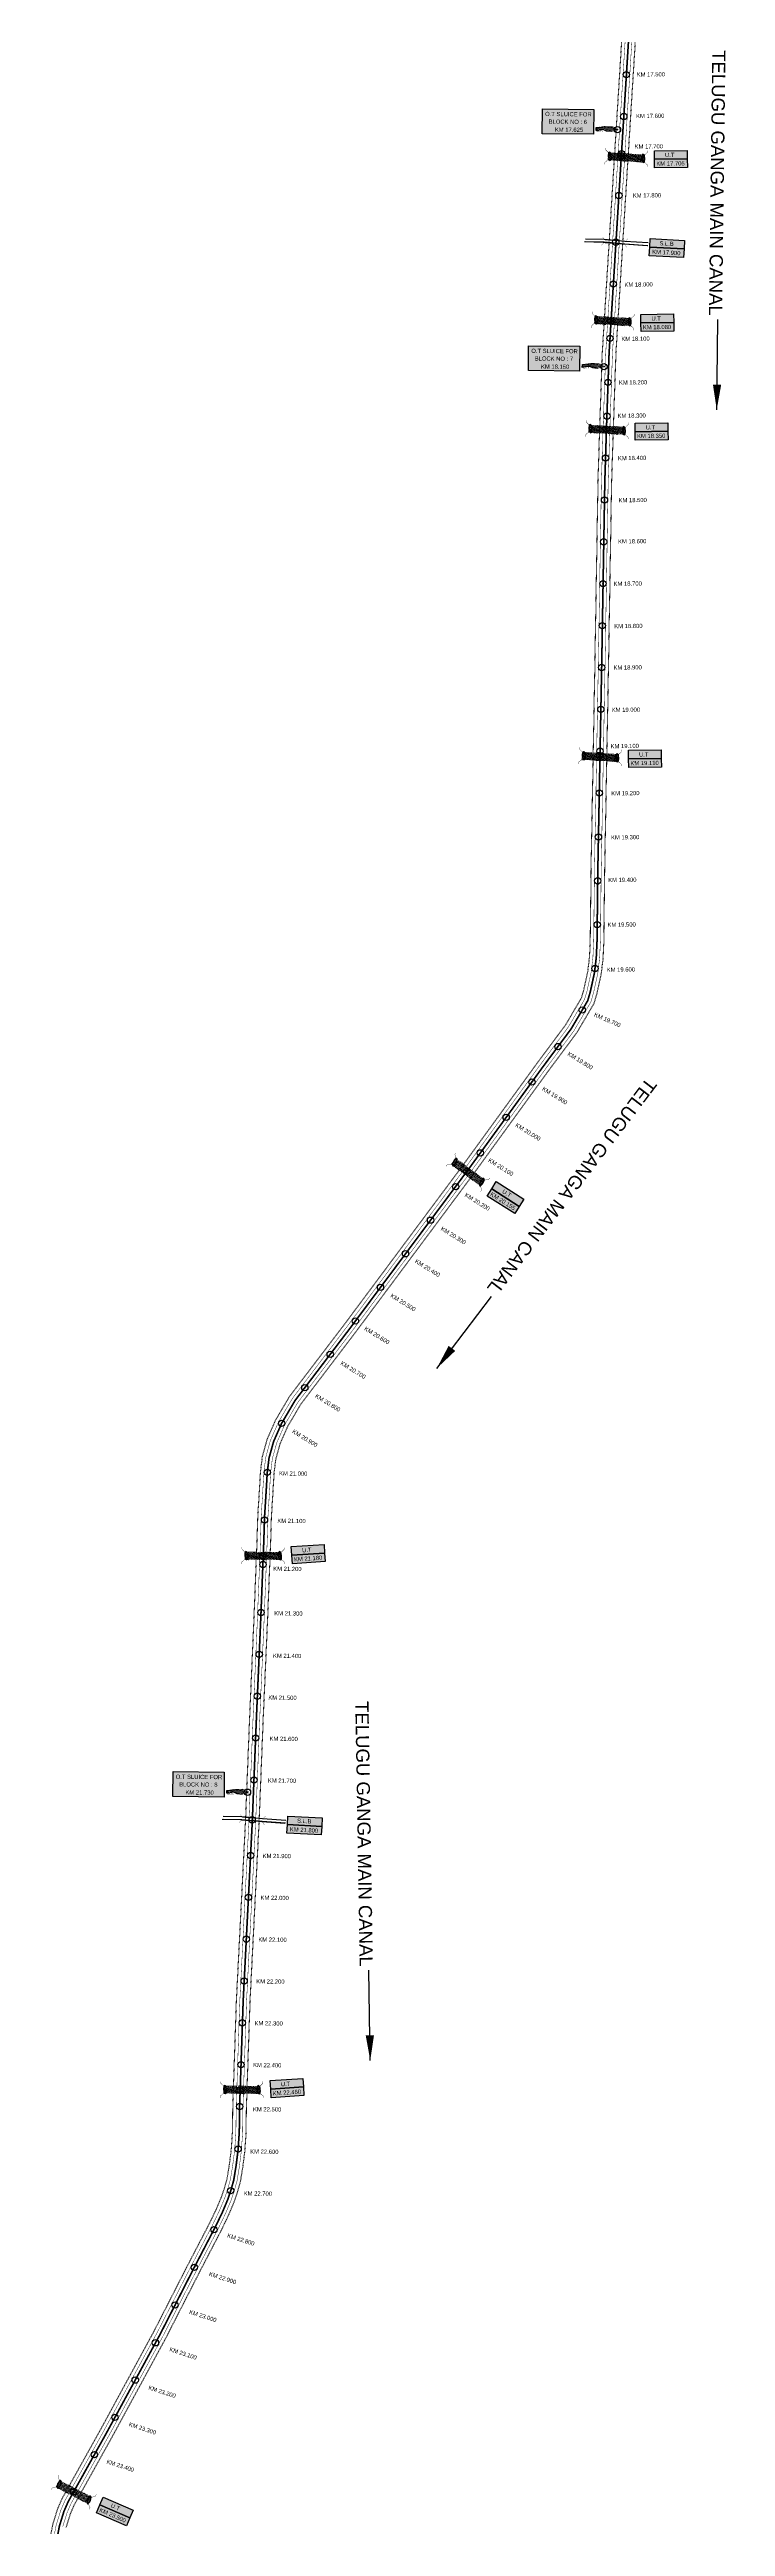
# Model space of a CAD drawing. Header units: inches. Extents: x 85036 to 260440, y 1649183 to 1742360.
# Drawn here: x 89227 to 90842, y 1713150 to 1719064 of the extents above; entities that cross this region are included whole.
import ezdxf

# ---------------------------------------------------------------- set-up
doc = ezdxf.new("R2010")
doc.units = ezdxf.units.IN
doc.header["$MEASUREMENT"] = 0
doc.header["$PDMODE"] = 32
doc.header["$PDSIZE"] = 15
doc.linetypes.add('ACAD_ISO02W100', pattern=[15, 12, -3])
for name, color, linetype in [('bed with', 5, 'Continuous'), ('cahnige', 7, 'Continuous'), ('CARTTRACK', 30, 'ACAD_ISO02W100'), ('chainage', 7, 'Continuous'), ('laying', 4, 'Continuous'), ('lining', 4, 'Continuous'), ('OT', 7, 'Continuous'), ('ROAD', 6, 'Continuous'), ('SLB', 11, 'Continuous'), ('STREAM', 4, 'Continuous'), ('Stu coo', 3, 'Continuous'), ('top of bund', 1, 'Continuous'), ('UT', 173, 'ACAD_ISO02W100'), ('V', 6, 'Continuous'), ('ZSTU', 7, 'Continuous')]:
    doc.layers.add(name, color=color, linetype=linetype)
doc.styles.add('5mm', font='times.ttf', dxfattribs={"height": 3})
doc.styles.get("Standard").update_dxf_attribs({"font": 'arial.ttf'})
doc.dimstyles.get("Standard").update_dxf_attribs({"dimtxt": 0.18, "dimasz": 0.18, "dimexe": 0.18, "dimexo": 0.0625, "dimgap": 0.09, "dimtad": 0, "dimtih": 1, "dimtoh": 1, "dimdec": 4, "dimzin": 0, "dimdsep": 46, "dimtxsty": 'Standard', "dimcen": 0.09, "dimadec": 0, "dimazin": 0, "dimtfac": 1, "dimtdec": 4, "dimtofl": 0, "dimtmove": 0, "dimatfit": 3, "dimfxl": 1, "dimtolj": 1, "dimtzin": 0, "dimarcsym": 0})

# ---------------------------------------------------------------- blocks, each defined once
blk = doc.blocks.new('GGF')
at = {"layer": 'STREAM'}
h = blk.add_hatch(dxfattribs=at)
h.set_pattern_fill('DASH', color=256, scale=10, angle=-6.0827, style=0)
h.set_pattern_definition([(353.91726508, (-115347.3726, 1016.3876), (1.3754179499, 1.1105068496), [1.25, -1.25])])
h.paths.add_polyline_path([(406186.8, 1485623.9), (406186.3, 1485618.2), (406185.8, 1485612.4), (406242.6, 1485608.9), (406242.9, 1485614.6), (406243.1, 1485620.4)])
at = {"layer": 'laying', "linetype": 'ByBlock', "extrusion": (0, 0, -1)}
for centre in [(406188.8, 1485618.1), (406240.8, 1485615)]:
    blk.add_ellipse(centre, major_axis=(0.4, -6.37), ratio=0.388717, dxfattribs=at)
at = {"layer": 'laying', "linetype": 'ByBlock'}
for points in [[(406189.2, 1485612.2), (406189.1, 1485612.2), (406189.1, 1485612.2), (406188.9, 1485612.3), (406188.8, 1485612.4), (406188.5, 1485612.6), (406188.4, 1485612.8), (406188, 1485613.3), (406187.7, 1485613.9), (406187.3, 1485615.2), (406187.1, 1485615.9), (406186.9, 1485617.5), (406186.8, 1485618.3), (406186.8, 1485619.9), (406186.9, 1485620.7), (406187.2, 1485622.1), (406187.4, 1485622.7), (406187.7, 1485623.4), (406187.9, 1485623.6), (406188.1, 1485623.8), (406188.2, 1485623.9), (406188.4, 1485624), (406188.5, 1485624), (406188.6, 1485623.9), (406188.7, 1485623.9), (406189, 1485623.8), (406189.1, 1485623.6), (406189.4, 1485623.3), (406189.5, 1485623.1), (406190, 1485622.3), (406190.2, 1485621.6), (406190.6, 1485620), (406190.8, 1485619), (406190.9, 1485617.2), (406190.8, 1485616.3), (406190.6, 1485614.6), (406190.4, 1485613.9), (406190.1, 1485613), (406189.9, 1485612.8), (406189.6, 1485612.4), (406189.5, 1485612.4), (406189.3, 1485612.3), (406189.3, 1485612.2), (406189.2, 1485612.2)], [(406241.2, 1485609.1), (406241.1, 1485609.1), (406241, 1485609.1), (406240.8, 1485609.2), (406240.7, 1485609.3), (406240.5, 1485609.5), (406240.4, 1485609.6), (406240, 1485610.2), (406239.7, 1485610.7), (406239.3, 1485612), (406239.1, 1485612.8), (406238.9, 1485614.4), (406238.8, 1485615.2), (406238.8, 1485616.8), (406238.9, 1485617.6), (406239.1, 1485618.9), (406239.3, 1485619.5), (406239.7, 1485620.2), (406239.8, 1485620.4), (406240.1, 1485620.7), (406240.2, 1485620.8), (406240.4, 1485620.8), (406240.4, 1485620.8), (406240.6, 1485620.8), (406240.7, 1485620.8), (406241, 1485620.6), (406241.1, 1485620.5), (406241.4, 1485620.2), (406241.5, 1485620), (406241.9, 1485619.2), (406242.2, 1485618.5), (406242.6, 1485616.8), (406242.7, 1485615.9), (406242.8, 1485614.1), (406242.8, 1485613.1), (406242.6, 1485611.5), (406242.4, 1485610.7), (406242, 1485609.9), (406241.9, 1485609.6), (406241.6, 1485609.3), (406241.5, 1485609.2), (406241.3, 1485609.1), (406241.2, 1485609.1), (406241.2, 1485609.1)]]:
    blk.add_open_spline(points, degree=3, knots=[0, 0, 0, 0, 0.189072, 0.189072, 0.378144, 0.378144, 0.567217, 0.567217, 0.964238, 0.964238, 1.36126, 1.36126, 1.758281, 1.758281, 2.155303, 2.155303, 2.552324, 2.552324, 2.807761, 2.807761, 3.01244, 3.01244, 3.217119, 3.217119, 3.421798, 3.421798, 3.626477, 3.626477, 3.831155, 3.831155, 4.280923, 4.280923, 4.73069, 4.73069, 5.180458, 5.180458, 5.630225, 5.630225, 5.896844, 5.896844, 6.112115, 6.112115, 6.283185, 6.283185, 6.283185, 6.283185], dxfattribs=at)
at = {"layer": 'UT', "ltscale": 0.2, "const_width": 0.5}
for points in [[(406181, 1485605.6), (406181.2, 1485608.6), (406185.8, 1485612.4), (406186.3, 1485618.2), (406186.8, 1485623.9), (406182.5, 1485628), (406182.5, 1485631)], [(406185.8, 1485612.4), (406242.6, 1485608.9)], [(406186.8, 1485623.9), (406243.1, 1485620.4)], [(406247.7, 1485627.4), (406247.6, 1485624.4), (406243.1, 1485620.4), (406242.9, 1485614.6), (406242.6, 1485608.9), (406247.1, 1485604.9), (406247.3, 1485602)]]:
    blk.add_lwpolyline(points, dxfattribs=at)
blk = doc.blocks.new('VBVB')
at = {"layer": 'STREAM'}
h = blk.add_hatch(dxfattribs=at)
h.set_pattern_fill('DASH', color=256, scale=10, style=0)
h.set_pattern_definition([(0, (17867.8837, -28501.71), (1.25, 1.25), [1.25, -1.25])])
h.paths.add_polyline_path([(380096, 1497775), (380098.9, 1497780.2), (380100.4, 1497784.6), (380101.8, 1497788.8), (380103.8, 1497793.6), (380099.5, 1497795.9), (380098.5, 1497793.5), (380097.6, 1497789.6), (380097, 1497787.7), (380095.8, 1497784.7), (380093.9, 1497783), (380090.9, 1497780.8), (380086.6, 1497774), (380084.6, 1497765.2), (380084.1, 1497764.3), (380085.9, 1497763.2), (380086.6, 1497763.8), (380093.7, 1497769.3), (380094.5, 1497772.7)])
at = {"layer": 'OT', "const_width": 0.5}
blk.add_lwpolyline([(380084.6, 1497765.2), (380084.1, 1497764.3), (380083.5, 1497763.5), (380085.4, 1497762.3), (380085.9, 1497763.2), (380084.1, 1497764.3), (380085.9, 1497763.2), (380086.6, 1497763.8), (380093.7, 1497769.3), (380086.6, 1497763.8), (380085.9, 1497763.2), (380084.1, 1497764.3), (380084.6, 1497765.2), (380086.6, 1497774)], dxfattribs=at)
at = {"layer": 'STREAM'}
blk.add_lwpolyline([(380086.6, 1497774), (380090.9, 1497780.8), (380093.9, 1497783), (380095.8, 1497784.7), (380097, 1497787.7), (380097.6, 1497789.6), (380098.5, 1497793.5), (380099.5, 1497795.9), (380103.8, 1497793.6), (380101.8, 1497788.8), (380100.4, 1497784.6), (380098.9, 1497780.2), (380096, 1497775), (380094.5, 1497772.7), (380093.7, 1497769.3)], dxfattribs=at)
at = {"layer": 'cahnige', "style": '5mm'}
blk.add_text('Stream', height=2.5, rotation=71.1743, dxfattribs=at).set_placement((380095, 1497785.5))
blk = doc.blocks.new('FGDFGDFG6YURT')
at = {"layer": 'ROAD', "color": 1, "linetype": 'Continuous', "lineweight": 25}
for points in [[(386103.5, 1482907.4, 0), (386134.5, 1482913, 0), (386162.3, 1482917.4, 0), (386187, 1482923.1, 0)], [(386104.2, 1482903.5, 0), (386135.2, 1482909.2, 0), (386163.1, 1482913.6, 0), (386187.9, 1482919.3, 0)], [(386104.3, 1482907.7, 0), (386135.3, 1482913.3, 0), (386163.2, 1482917.7, 0), (386188, 1482923.4, 0)]]:
    blk.add_polyline3d(points, dxfattribs=at)
at = {"layer": 'SLB'}
for points, const_width in [([(386134.6, 1482913.4), (386134.2, 1482913.4), (386130.6, 1482916.6)], 0.3), ([(386134.8, 1482908.7), (386134.5, 1482908.7), (386131.9, 1482904.6)], 0.3), ([(386134.6, 1482913.4), (386148.2, 1482915.4), (386161.8, 1482917.9)], 0.5), ([(386161.9, 1482914.1), (386148.3, 1482911.6), (386134.8, 1482908.7)], 0.5), ([(386162, 1482918.2), (386148.4, 1482915.7), (386134.9, 1482912.9)], 0.5), ([(386161.8, 1482917.9), (386162.2, 1482917.9), (386164.8, 1482922)], 0.3), ([(386161.9, 1482914.1), (386162.2, 1482914), (386165.9, 1482910.9)], 0.3)]:
    blk.add_lwpolyline(points, dxfattribs=dict(at, const_width=const_width))

msp = doc.modelspace()

# ---------------------------------------------------------------- hatches: boundary and pattern name
at = {"layer": 'V'}
for points in [[(90404.7, 1718922), (90527, 1718920.8), (90526.4, 1718861.3), (90404.1, 1718862.5)], [(90371.6, 1718356.4), (90493.9, 1718355.2), (90493.3, 1718295.8), (90371, 1718297)], [(89522.1, 1714952.4), (89644.4, 1714951.2), (89643.8, 1714891.8), (89521.5, 1714893)]]:
    msp.add_hatch(color=2, dxfattribs=at).paths.add_polyline_path(points)
at = {"layer": 'ZSTU'}
h = msp.add_hatch(color=135, dxfattribs=at)
h.set_gradient(color1=(141, 177, 78), color2=(107, 135, 59), one_color=1, tint=0.38, name='CYLINDER')
h.paths.add_polyline_path([(90672, 1718822), (90672.3, 1718801.5), (90750.5, 1718802.5), (90750.3, 1718822.9)])
h.paths.add_polyline_path([(90694.8, 1718804.1), (90722.4, 1718804.4), (90722.2, 1718819.7), (90694.6, 1718819.4)], flags=24)
h = msp.add_hatch(color=252, dxfattribs=at)
h.set_gradient(color1=(167, 88, 159), color2=(127, 67, 121), one_color=1, tint=0.38, name='CYLINDER')
h.paths.add_polyline_path([(90750.8, 1718782), (90750.5, 1718802.5), (90672.3, 1718801.5), (90672.5, 1718781.1)])
h.paths.add_polyline_path([(90674.4, 1718783.5), (90747, 1718784.3), (90746.9, 1718799.6), (90674.2, 1718798.8)], flags=24)
h = msp.add_hatch(color=135, dxfattribs=at)
h.set_gradient(color1=(141, 177, 78), color2=(107, 135, 59), one_color=1, tint=0.38, name='CYLINDER')
h.paths.add_polyline_path([(90743, 1718587.5), (90744.1, 1718608), (90662, 1718612.2), (90660.8, 1718591.8)])
h.paths.add_polyline_path([(90681.1, 1718593.8), (90720.4, 1718591.7), (90721.3, 1718607.1), (90682, 1718609.3)], flags=24)
h = msp.add_hatch(color=252, dxfattribs=at)
h.set_gradient(color1=(167, 88, 159), color2=(127, 67, 121), one_color=1, tint=0.38, name='CYLINDER')
h.paths.add_polyline_path([(90741.9, 1718567.1), (90743, 1718587.5), (90660.8, 1718591.8), (90659.7, 1718571.3)])
h.paths.add_polyline_path([(90663.9, 1718573.4), (90736.4, 1718569.4), (90737.3, 1718584.7), (90664.7, 1718588.7)], flags=24)
h = msp.add_hatch(color=135, dxfattribs=at)
h.set_gradient(color1=(141, 177, 78), color2=(107, 135, 59), one_color=1, tint=0.38, name='CYLINDER')
h.paths.add_polyline_path([(90639.7, 1718431.4), (90639.9, 1718411), (90718.2, 1718411.9), (90718, 1718432.4)])
h.paths.add_polyline_path([(90662.5, 1718413.6), (90690.1, 1718413.9), (90689.9, 1718429.1), (90662.3, 1718428.8)], flags=24)
h = msp.add_hatch(color=252, dxfattribs=at)
h.set_gradient(color1=(167, 88, 159), color2=(127, 67, 121), one_color=1, tint=0.38, name='CYLINDER')
h.paths.add_polyline_path([(90718.4, 1718391.4), (90718.2, 1718411.9), (90639.9, 1718411), (90640.2, 1718390.5)])
h.paths.add_polyline_path([(90642, 1718392.9), (90714.7, 1718393.7), (90714.5, 1718409.1), (90641.9, 1718408.2)], flags=24)
h = msp.add_hatch(color=135, dxfattribs=at)
h.set_gradient(color1=(141, 177, 78), color2=(107, 135, 59), one_color=1, tint=0.38, name='CYLINDER')
h.paths.add_polyline_path([(90626, 1718171.7), (90626.2, 1718151.3), (90704.5, 1718152.2), (90704.2, 1718172.7)])
h.paths.add_polyline_path([(90648.7, 1718153.8), (90676.3, 1718154.2), (90676.2, 1718169.4), (90648.6, 1718169.1)], flags=24)
h = msp.add_hatch(color=252, dxfattribs=at)
h.set_gradient(color1=(167, 88, 159), color2=(127, 67, 121), one_color=1, tint=0.38, name='CYLINDER')
h.paths.add_polyline_path([(90704.7, 1718131.7), (90704.5, 1718152.2), (90626.2, 1718151.3), (90626.4, 1718130.8)])
h.paths.add_polyline_path([(90628.3, 1718133.2), (90701, 1718134), (90700.8, 1718149.3), (90628.1, 1718148.5)], flags=24)
h = msp.add_hatch(color=135, dxfattribs=at)
h.set_gradient(color1=(141, 177, 78), color2=(107, 135, 59), one_color=1, tint=0.38, name='CYLINDER')
h.paths.add_polyline_path([(90610.1, 1717390.7), (90610.3, 1717370.3), (90688.6, 1717371.2), (90688.3, 1717391.7)])
h.paths.add_polyline_path([(90632.9, 1717372.8), (90660.5, 1717373.2), (90660.3, 1717388.4), (90632.7, 1717388.1)], flags=24)
h = msp.add_hatch(color=252, dxfattribs=at)
h.set_gradient(color1=(167, 88, 159), color2=(127, 67, 121), one_color=1, tint=0.38, name='CYLINDER')
h.paths.add_polyline_path([(90688.8, 1717350.7), (90688.6, 1717371.2), (90610.3, 1717370.3), (90610.6, 1717349.8)])
h.paths.add_polyline_path([(90612.4, 1717352.2), (90685.1, 1717353), (90684.9, 1717368.3), (90612.2, 1717367.5)], flags=24)
h = msp.add_hatch(color=135, dxfattribs=at)
h.set_gradient(color1=(141, 177, 78), color2=(107, 135, 59), one_color=1, tint=0.38, name='CYLINDER')
h.paths.add_polyline_path([(90294.2, 1716361.1), (90283.3, 1716343.8), (90349.3, 1716301.8), (90360.3, 1716319.1)])
h.paths.add_polyline_path([(90303.6, 1716333.6), (90326.8, 1716318.8), (90335, 1716331.7), (90311.7, 1716346.5)], flags=24)
h = msp.add_hatch(color=252, dxfattribs=at)
h.set_gradient(color1=(167, 88, 159), color2=(127, 67, 121), one_color=1, tint=0.38, name='CYLINDER')
h.paths.add_polyline_path([(90338.3, 1716284.5), (90349.3, 1716301.8), (90283.3, 1716343.8), (90272.3, 1716326.5)])
h.paths.add_polyline_path([(90275.2, 1716327.5), (90336.5, 1716288.5), (90344.7, 1716301.4), (90283.4, 1716340.4)], flags=24)
h = msp.add_hatch(color=135, dxfattribs=at)
h.set_gradient(color1=(141, 177, 78), color2=(107, 135, 59), one_color=1, tint=0.38, name='CYLINDER')
h.paths.add_polyline_path([(89804.6, 1715489.5), (89806, 1715469.1), (89884.1, 1715474.3), (89882.7, 1715494.7)])
h.paths.add_polyline_path([(89828.4, 1715472.9), (89855.9, 1715474.7), (89854.9, 1715489.9), (89827.4, 1715488.1)], flags=24)
h = msp.add_hatch(color=252, dxfattribs=at)
h.set_gradient(color1=(167, 88, 159), color2=(127, 67, 121), one_color=1, tint=0.38, name='CYLINDER')
h.paths.add_polyline_path([(89885.4, 1715453.9), (89884.1, 1715474.3), (89806, 1715469.1), (89807.4, 1715448.7)])
h.paths.add_polyline_path([(89809.1, 1715451.1), (89881.6, 1715455.9), (89880.6, 1715471.2), (89808.1, 1715466.4)], flags=24)
h = msp.add_hatch(color=252, dxfattribs=at)
h.set_gradient(color1=(167, 88, 159), color2=(127, 67, 121), one_color=1, tint=0.38, name='CYLINDER')
h.paths.add_polyline_path([(89876.3, 1714801.2), (89877.4, 1714821.6), (89795.2, 1714825.9), (89794.1, 1714805.4)])
h.paths.add_polyline_path([(89798.3, 1714807.5), (89870.8, 1714803.5), (89871.7, 1714818.8), (89799.1, 1714822.8)], flags=24)
h = msp.add_hatch(color=135, dxfattribs=at)
h.set_gradient(color1=(141, 177, 78), color2=(107, 135, 59), one_color=1, tint=0.38, name='CYLINDER')
h.paths.add_polyline_path([(89877.4, 1714821.6), (89878.5, 1714842.1), (89796.3, 1714846.3), (89795.2, 1714825.9)])
h.paths.add_polyline_path([(89815.5, 1714827.9), (89854.8, 1714825.7), (89855.7, 1714841.2), (89816.4, 1714843.4)], flags=24)
h = msp.add_hatch(color=135, dxfattribs=at)
h.set_gradient(color1=(141, 177, 78), color2=(107, 135, 59), one_color=1, tint=0.38, name='CYLINDER')
h.paths.add_polyline_path([(89753.9, 1714214.8), (89755.3, 1714194.4), (89833.4, 1714199.6), (89832, 1714220)])
h.paths.add_polyline_path([(89777.7, 1714198.2), (89805.2, 1714200), (89804.2, 1714215.2), (89776.6, 1714213.4)], flags=24)
h = msp.add_hatch(color=252, dxfattribs=at)
h.set_gradient(color1=(167, 88, 159), color2=(127, 67, 121), one_color=1, tint=0.38, name='CYLINDER')
h.paths.add_polyline_path([(89834.7, 1714179.2), (89833.4, 1714199.6), (89755.3, 1714194.4), (89756.6, 1714174)])
h.paths.add_polyline_path([(89758.4, 1714176.4), (89830.9, 1714181.2), (89829.9, 1714196.5), (89757.4, 1714191.7)], flags=24)
h = msp.add_hatch(color=252, dxfattribs=at)
h.set_gradient(color1=(167, 88, 159), color2=(127, 67, 121), one_color=1, tint=0.38, name='CYLINDER')
h.paths.add_polyline_path([(89410.7, 1713152.1), (89418.8, 1713170.9), (89347, 1713202), (89338.8, 1713183.2)])
h.paths.add_polyline_path([(89341.5, 1713184.6), (89408.2, 1713155.7), (89414.3, 1713169.8), (89347.6, 1713198.7)], flags=24)
h = msp.add_hatch(color=135, dxfattribs=at)
h.set_gradient(color1=(141, 177, 78), color2=(107, 135, 59), one_color=1, tint=0.38, name='CYLINDER')
h.paths.add_polyline_path([(89355.1, 1713220.7), (89347, 1713202), (89418.8, 1713170.9), (89426.9, 1713189.7)])
h.paths.add_polyline_path([(89368.6, 1713195.1), (89393.9, 1713184.2), (89400, 1713198.2), (89374.7, 1713209.1)], flags=24)

# ---------------------------------------------------------------- linework, layer by layer
for p in [(90605.2, 1719003.6), (90598.9, 1718903.8), (90593.4, 1718814.9), (90587.2, 1718715.1), (90574, 1718503.8), (90566, 1718373.9), (90561.4, 1718269), (90558.6, 1718188.3), (90555.3, 1718088.4), (90552.8, 1717988.4), (90551.1, 1717888.4), (90549, 1717788.4), (90547.7, 1717688.4), (90546, 1717588.4), (90544.1, 1717488.5), (90542.2, 1717388.5), (90540.4, 1717288.5), (90538.4, 1717183.7), (90536.6, 1717079), (90535.4, 1716974.2), (90530.1, 1716869.7), (90499.6, 1716770.5), (90441.7, 1716683.4), (90379.5, 1716599), (90317.9, 1716514.3), (90256.2, 1716429.6), (90197, 1716349.1), (90137.2, 1716268.9), (90077.4, 1716188.7), (90017.6, 1716108.6), (89957.8, 1716028.4), (89897.5, 1715948.7), (89836.9, 1715869.1), (89781.3, 1715783.7), (89747.1, 1715666.7), (89740.5, 1715553), (89736.7, 1715447), (89732.2, 1715332.3), (89727.9, 1715232.4), (89723.5, 1715132.5), (89719.3, 1715032.5), (89715.3, 1714932.6), (89707.3, 1714752.3), (89702.2, 1714652.4), (89697.1, 1714552.6), (89692, 1714452.7), (89687.8, 1714352.8), (89684.4, 1714252.9), (89681, 1714152.9), (89677.5, 1714051.6), (89659.8, 1713952), (89619.7, 1713859.1), (89572.9, 1713769.1), (89526.7, 1713678.9), (89480, 1713588.9), (89431.6, 1713499.8), (89383.2, 1713410.7), (89334.2, 1713322)]:
    msp.add_point(p)
at = {"color": 2}
for p in [(90583.9, 1718872.3), (90592.6, 1718809.9), (90579.8, 1718603.6), (90567.5, 1718415.7), (90551.8, 1718306.6), (90556.7, 1718156.7), (90541, 1717378.5), (90223.3, 1716385.6), (89736.8, 1715467), (89699.8, 1714903.3), (89711.1, 1714837.3), (89681.8, 1714192.9), (89284.3, 1713233.7)]:
    msp.add_point(p, dxfattribs=at)
at = {"layer": 'bed with', "const_width": 1}
for points in [[(90605.1, 1719131.2), (90588.6, 1718867), (90572.1, 1718601.7), (90555.8, 1718340), (90549.5, 1718158), (90545.5, 1718033.1), (90538.1, 1717596.4), (90528.9, 1717105.8), (90527, 1716935.7), (90525.2, 1716897), (90521, 1716861.2), (90515.6, 1716836.7), (90510.9, 1716815.3), (90505.2, 1716796.1), (90494.5, 1716777.9), (90466.5, 1716730.1), (90400, 1716640.9), (90217.8, 1716390.4), (89937.3, 1716014.3), (89806.9, 1715843), (89774.1, 1715787.4), (89754.6, 1715743), (89743.5, 1715702.9), (89739.1, 1715667.4), (89736.6, 1715625.3), (89732.7, 1715562.2), (89730.7, 1715498.5), (89723.5, 1715315.9), (89713.3, 1715083.1), (89703.3, 1714832.6), (89681.6, 1714406), (89672.9, 1714151.4), (89672.2, 1714093), (89669.3, 1714049.1), (89664.5, 1714011.8), (89659, 1713978.4), (89652.5, 1713955.3), (89645.2, 1713934), (89632.8, 1713904.4), (89616.4, 1713870.2), (89565, 1713771.4), (89483, 1713611.2), (89354.3, 1713374.5), (89264.1, 1713212.9), (89253.8, 1713189), (89242.8, 1713153.6), (89236.3, 1713120.3)], [(90621.1, 1719130.3), (90604.7, 1718866), (90588.1, 1718600.7), (90571.9, 1718339.2), (90565.6, 1718157.5), (90561.6, 1718032.8), (90554.2, 1717596.1), (90545, 1717105.5), (90543, 1716935.2), (90541.3, 1716895.7), (90536.9, 1716858.5), (90531.3, 1716833.2), (90526.5, 1716811.2), (90520.1, 1716789.6), (90508.4, 1716769.7), (90479.9, 1716721.2), (90412.9, 1716631.3), (90230.7, 1716380.9), (89950.1, 1716004.6), (89820.2, 1715834), (89788.5, 1715780), (89769.8, 1715737.6), (89759.3, 1715699.7), (89755.1, 1715665.9), (89752.7, 1715624.4), (89748.8, 1715561.5), (89746.8, 1715498), (89739.6, 1715315.3), (89729.3, 1715082.5), (89719.4, 1714831.8), (89697.7, 1714405.3), (89689, 1714151.1), (89688.3, 1714092.3), (89685.3, 1714047.6), (89680.5, 1714009.4), (89674.8, 1713974.9), (89667.8, 1713950.5), (89660.3, 1713928.3), (89647.5, 1713897.8), (89630.8, 1713863), (89579.3, 1713764), (89497.3, 1713603.7), (89368.4, 1713366.7), (89278.6, 1713205.7), (89268.9, 1713183.4), (89258.4, 1713149.7)]]:
    msp.add_lwpolyline(points, dxfattribs=at)
at = {"layer": 'lining', "const_width": 1}
for points in [[(90597.6, 1719131.6), (90581.1, 1718867.4), (90564.6, 1718602.2), (90548.3, 1718340.4), (90542, 1718158.3), (90538, 1718033.3), (90530.6, 1717596.5), (90521.4, 1717105.9), (90519.5, 1716935.9), (90517.7, 1716897.6), (90513.6, 1716862.5), (90508.3, 1716838.3), (90503.6, 1716817.1), (90498.3, 1716799.1), (90488.1, 1716781.6), (90460.2, 1716734.3), (90393.9, 1716645.3), (90211.7, 1716394.9), (89931.3, 1716018.8), (89800.6, 1715847.2), (89767.4, 1715790.8), (89747.5, 1715745.6), (89736.1, 1715704.4), (89731.6, 1715668.1), (89729.2, 1715625.8), (89725.2, 1715562.6), (89723.2, 1715498.8), (89716, 1715316.3), (89705.8, 1715083.5), (89695.8, 1714832.9), (89674.1, 1714406.3), (89665.4, 1714151.6), (89664.7, 1714093.3), (89661.8, 1714049.9), (89657.1, 1714012.9), (89651.7, 1713980.1), (89645.3, 1713957.6), (89638.2, 1713936.7), (89626, 1713907.5), (89609.7, 1713873.5), (89558.3, 1713774.9), (89476.4, 1713614.7), (89347.7, 1713378.1), (89257.4, 1713216.2), (89246.7, 1713191.7), (89235.5, 1713155.4), (89228.8, 1713121)], [(90628.6, 1719129.9), (90612.1, 1718865.5), (90595.6, 1718600.3), (90579.4, 1718338.9), (90573.1, 1718157.2), (90569.1, 1718032.6), (90561.7, 1717596), (90552.5, 1717105.4), (90550.5, 1716935), (90548.8, 1716895.1), (90544.3, 1716857.3), (90538.7, 1716831.6), (90533.8, 1716809.4), (90527, 1716786.6), (90514.9, 1716765.9), (90486.2, 1716717.1), (90419, 1716626.9), (90236.8, 1716376.4), (89956.1, 1716000.1), (89826.5, 1715829.9), (89795.1, 1715776.6), (89776.9, 1715735.1), (89766.7, 1715698.3), (89762.6, 1715665.3), (89760.2, 1715623.9), (89756.3, 1715561.1), (89754.3, 1715497.7), (89747.1, 1715315), (89736.8, 1715082.2), (89726.8, 1714831.5), (89705.2, 1714405), (89696.5, 1714150.9), (89695.8, 1714092), (89692.8, 1714046.8), (89687.9, 1714008.4), (89682.1, 1713973.3), (89675, 1713948.3), (89667.3, 1713925.6), (89654.3, 1713894.7), (89637.5, 1713859.6), (89585.9, 1713760.6), (89503.9, 1713600.2), (89374.9, 1713363.1), (89285.3, 1713202.4), (89275.9, 1713180.8), (89265.7, 1713147.8)]]:
    msp.add_lwpolyline(points, dxfattribs=at)
at = {"layer": 'top of bund', "const_width": 1}
for points in [[(90596.1, 1719131.7), (90579.6, 1718867.5), (90563.1, 1718602.3), (90546.8, 1718340.4), (90540.5, 1718158.3), (90536.5, 1718033.4), (90529.1, 1717596.6), (90519.9, 1717105.9), (90518, 1716935.9), (90516.2, 1716897.7), (90512.1, 1716862.7), (90506.8, 1716838.6), (90502.2, 1716817.5), (90496.9, 1716799.7), (90486.8, 1716782.4), (90459, 1716735.1), (90392.7, 1716646.2), (90210.5, 1716395.8), (89930.1, 1716019.7), (89799.4, 1715848.1), (89766.1, 1715791.5), (89746.1, 1715746.1), (89734.6, 1715704.7), (89730.1, 1715668.2), (89727.7, 1715625.9), (89723.7, 1715562.7), (89721.7, 1715498.9), (89714.5, 1715316.3), (89704.3, 1715083.5), (89694.3, 1714833), (89672.6, 1714406.4), (89663.9, 1714151.6), (89663.2, 1714093.3), (89660.3, 1714050), (89655.6, 1714013.1), (89650.3, 1713980.4), (89643.9, 1713958), (89636.8, 1713937.2), (89624.6, 1713908.1), (89608.3, 1713874.2), (89557, 1713775.6), (89475.1, 1713615.4), (89346.4, 1713378.8), (89256, 1713216.9), (89245.3, 1713192.2), (89234, 1713155.8), (89227.4, 1713121.2)], [(90630.1, 1719129.8), (90613.6, 1718865.4), (90597.1, 1718600.2), (90580.9, 1718338.8), (90574.6, 1718157.2), (90570.6, 1718032.5), (90563.2, 1717596), (90554, 1717105.4), (90552, 1716935), (90550.3, 1716895), (90545.8, 1716857), (90540.1, 1716831.3), (90535.2, 1716809), (90528.4, 1716786), (90516.2, 1716765.1), (90487.4, 1716716.2), (90420.2, 1716626), (90238, 1716375.5), (89957.3, 1715999.2), (89827.7, 1715829), (89796.5, 1715775.9), (89778.3, 1715734.6), (89768.2, 1715698), (89764.1, 1715665.1), (89761.7, 1715623.8), (89757.8, 1715561.1), (89755.8, 1715497.6), (89748.6, 1715314.9), (89738.3, 1715082.1), (89728.3, 1714831.4), (89706.7, 1714405), (89698, 1714150.8), (89697.3, 1714092), (89694.3, 1714046.7), (89689.4, 1714008.1), (89683.6, 1713972.9), (89676.4, 1713947.9), (89668.7, 1713925.1), (89655.7, 1713894.1), (89638.8, 1713859), (89587.3, 1713759.9), (89505.2, 1713599.5), (89376.3, 1713362.3), (89286.6, 1713201.7), (89277.4, 1713180.3), (89267.2, 1713147.5)]]:
    msp.add_lwpolyline(points, dxfattribs=at)
at = {"layer": 'V', "color": 1, "const_width": 4}
msp.add_lwpolyline([(90613.1, 1719130.8), (90596.6, 1718866.5), (90580.1, 1718601.2), (90563.8, 1718339.6), (90557.5, 1718157.7), (90553.6, 1718032.9), (90546.2, 1717596.3), (90536.9, 1717105.7), (90535, 1716935.4), (90533.2, 1716896.3), (90528.9, 1716859.9), (90523.5, 1716835), (90518.7, 1716813.3), (90512.7, 1716792.9), (90501.5, 1716773.8), (90473.2, 1716725.7), (90406.5, 1716636.1), (90224.3, 1716385.6), (89943.7, 1716009.4), (89813.6, 1715838.5), (89781.3, 1715783.7), (89762.2, 1715740.3), (89751.4, 1715701.3), (89747.1, 1715666.7), (89744.7, 1715624.9), (89740.7, 1715561.9), (89738.7, 1715498.2), (89731.5, 1715315.6), (89721.3, 1715082.8), (89711.3, 1714832.2), (89689.6, 1714405.7), (89681, 1714151.2), (89680.3, 1714092.6), (89677.3, 1714048.4), (89672.5, 1714010.6), (89666.9, 1713976.7), (89660.2, 1713952.9), (89652.8, 1713931.1), (89640.2, 1713901.1), (89623.6, 1713866.6), (89572.1, 1713767.7), (89490.2, 1713607.4), (89361.3, 1713370.6), (89271.3, 1713209.3), (89261.3, 1713186.2), (89250.6, 1713151.6), (89244.4, 1713119.5)], dxfattribs=at)
at = {"layer": 'V', "color": 2}
for points in [[(90404.7, 1718922), (90527, 1718920.8), (90526.4, 1718861.3), (90404.1, 1718862.5)], [(90371.6, 1718356.4), (90493.9, 1718355.2), (90493.3, 1718295.8), (90371, 1718297)], [(89522.1, 1714952.4), (89644.4, 1714951.2), (89643.8, 1714891.8), (89521.5, 1714893)]]:
    msp.add_lwpolyline(points, close=True, dxfattribs=at)
at = {"layer": 'ZSTU', "color": 135}
for points in [[(90672, 1718822), (90750.3, 1718822.9), (90750.5, 1718802.5), (90672.3, 1718801.5)], [(90662, 1718612.2), (90744.1, 1718608), (90743, 1718587.5), (90660.8, 1718591.8)], [(90639.7, 1718431.4), (90718, 1718432.4), (90718.2, 1718411.9), (90639.9, 1718411)], [(90626, 1718171.7), (90704.2, 1718172.7), (90704.5, 1718152.2), (90626.2, 1718151.3)], [(90610.1, 1717390.7), (90688.3, 1717391.7), (90688.6, 1717371.2), (90610.3, 1717370.3)], [(90294.2, 1716361.1), (90360.3, 1716319.1), (90349.3, 1716301.8), (90283.3, 1716343.8)], [(89804.6, 1715489.5), (89882.7, 1715494.7), (89884.1, 1715474.3), (89806, 1715469.1)], [(89796.3, 1714846.3), (89878.5, 1714842.1), (89877.4, 1714821.6), (89795.2, 1714825.9)], [(89753.9, 1714214.8), (89832, 1714220), (89833.4, 1714199.6), (89755.3, 1714194.4)], [(89355.1, 1713220.7), (89426.9, 1713189.7), (89418.8, 1713170.9), (89347, 1713202)]]:
    msp.add_lwpolyline(points, close=True, dxfattribs=at)
at = {"layer": 'ZSTU', "color": 252}
for points in [[(90672.3, 1718801.5), (90750.5, 1718802.5), (90750.8, 1718782), (90672.5, 1718781.1)], [(90660.8, 1718591.8), (90743, 1718587.5), (90741.9, 1718567.1), (90659.7, 1718571.3)], [(90639.9, 1718411), (90718.2, 1718411.9), (90718.4, 1718391.4), (90640.2, 1718390.5)], [(90626.2, 1718151.3), (90704.5, 1718152.2), (90704.7, 1718131.7), (90626.4, 1718130.8)], [(90610.3, 1717370.3), (90688.6, 1717371.2), (90688.8, 1717350.7), (90610.6, 1717349.8)], [(90283.3, 1716343.8), (90349.3, 1716301.8), (90338.3, 1716284.5), (90272.3, 1716326.5)], [(89806, 1715469.1), (89884.1, 1715474.3), (89885.4, 1715453.9), (89807.4, 1715448.7)], [(89795.2, 1714825.9), (89877.4, 1714821.6), (89876.3, 1714801.2), (89794.1, 1714805.4)], [(89755.3, 1714194.4), (89833.4, 1714199.6), (89834.7, 1714179.2), (89756.6, 1714174)], [(89347, 1713202), (89418.8, 1713170.9), (89410.7, 1713152.1), (89338.8, 1713183.2)]]:
    msp.add_lwpolyline(points, close=True, dxfattribs=at)

# ---------------------------------------------------------------- block references
at = {"layer": 'CARTTRACK', "color": 3, "xscale": 1.439622272833706, "yscale": 1.439622273587702, "zscale": 1.439622273616309, "rotation": 116.5588276236696}
for p in [(2263917.6, 2193512.8), (2263884.4, 2192947.3), (2263035, 2189543.3)]:
    msp.add_blockref('VBVB', p, dxfattribs=at)
at = {"layer": 'laying', "color": 6, "linetype": 'ByBlock', "zscale": 1.539389526941385}
for p, xscale, yscale, rotation in [((-533417.6, -568491.2), 1.53938952707363, 1.539389526894411, 0.03256385037076721), ((-533450, -568881.7), 1.53938952707363, 1.539389526894411, 0.03256385037076721), ((-533463.7, -569141.4), 1.53938952707363, 1.539389526894411, 0.03256385037076721), ((-533479.6, -569922.4), 1.53938952707363, 1.539389526894411, 0.03256385037076721), ((-1682381.3, 141901.6), 1.539389527074751, 1.539389526879404, 326.9050863130427), ((-408604.7, -602459.9), 1.539389527124949, 1.539389526909872, 3.159095080375019), ((-408655.5, -603734.6), 1.539389527124949, 1.539389526909872, 3.159095080375019), ((-1412888.2, -121054.7), 1.539389527170958, 1.539389526913055, 335.9772150196039)]:
    msp.add_blockref('GGF', p, dxfattribs=dict(at, xscale=xscale, yscale=yscale, rotation=rotation))
at = {"layer": 'laying', "color": 1, "linetype": 'ByBlock', "xscale": 1.760345254505396, "yscale": 1.760345254527238, "zscale": 1.760345254585044, "rotation": 165.7780598220478}
for p in [(1390827.2, 4082036.2), (1389961.5, 4078270.3)]:
    msp.add_blockref('FGDFGDFG6YURT', p, dxfattribs=at)

# ---------------------------------------------------------------- texts
at = {"layer": 'chainage', "color": 1}
for rotation, p in [(269.2778, (90810.3, 1719062.2)), (232.73703, (90654.5, 1716611.2)), (270.95775, (89957.3, 1715120.4))]:
    msp.add_text('TELUGU GANGA MAIN CANAL', height=31.655, rotation=rotation, dxfattribs=at).set_placement(p)
at = {"layer": 'chainage', "color": 0}
for s, rotation, p in [('KM 17.500', 0.63988, (90629.8, 1718998.9)), ('KM 17.600', 0.63988, (90628.4, 1718899.8)), ('KM 17.700', 0.63988, (90625, 1718826.9)), ('KM 17.800', 0.63988, (90620.6, 1718710.1)), ('KM 18.000', 0.63988, (90600.6, 1718497.4)), ('KM 18.100', 0.63988, (90593.2, 1718367.8)), ('KM 18.200', 0.63988, (90587.4, 1718263.7)), ('KM 18.300', 0.63988, (90584, 1718184.2)), ('KM 18.400', 0.63988, (90585, 1718083.1)), ('KM 18.500', 0.63988, (90586.5, 1717982.6)), ('KM 18.600', 0.63988, (90585.4, 1717884.3)), ('KM 18.700', 0.63988, (90574.6, 1717783.2)), ('KM 18.800', 0.63988, (90576.2, 1717682)), ('KM 18.900', 0.63988, (90574.5, 1717583.2)), ('KM 19.000', 0.63988, (90570.3, 1717482.1)), ('KM 19.100', 0.63988, (90567.5, 1717395.5)), ('KM 19.200', 0.63988, (90569, 1717282.9)), ('KM 19.300', 0.63988, (90568.6, 1717177.7)), ('KM 19.400', 0.63988, (90561.7, 1717076)), ('KM 19.500', 0.63988, (90560.1, 1716969.2)), ('KM 19.600', 0.63988, (90558.3, 1716861.8)), ('KM 19.700', 336.58665, (90526.8, 1716755.9)), ('KM 19.800', 328.32142, (90463.5, 1716663.1)), ('KM 19.900', 328.32142, (90402.7, 1716579.7)), ('KM 20.000', 328.32142, (90338.7, 1716493.1)), ('KM 20.100', 328.32142, (90273.8, 1716409.2)), ('KM 20.200', 328.32142, (90217.7, 1716326.3)), ('KM 20.300', 328.32142, (90160.4, 1716245.7)), ('KM 20.400', 328.32142, (90098.7, 1716168.1)), ('KM 20.500', 328.32142, (90040.4, 1716085.9)), ('KM 20.600', 328.32142, (89977.8, 1716007.3)), ('KM 20.700', 328.32142, (89921, 1715924.8)), ('KM 20.800', 328.32142, (89860.4, 1715846.5)), ('KM 20.900', 328.32142, (89805.7, 1715761.8)), ('KM 21.000', 359.28796, (89775.4, 1715659.6)), ('KM 21.100', 359.28796, (89771.2, 1715546.5)), ('KM 21.200', 359.28796, (89761.5, 1715432)), ('KM 21.300', 359.28796, (89763.8, 1715325.7)), ('KM 21.400', 359.28796, (89760.8, 1715224.3)), ('KM 21.500', 359.28796, (89749.7, 1715124.4)), ('KM 21.600', 359.28796, (89752.6, 1715026.3)), ('KM 21.700', 359.28796, (89748.6, 1714926.4)), ('KM 21.900', 359.28796, (89736.1, 1714746.5)), ('KM 22.000', 359.28796, (89731, 1714646.6)), ('KM 22.100', 359.28796, (89725.9, 1714546.8)), ('KM 22.200', 359.28796, (89720.9, 1714446.9)), ('KM 22.300', 359.28796, (89716.7, 1714347)), ('KM 22.400', 359.28796, (89713.3, 1714247.1)), ('KM 22.500', 359.28796, (89713, 1714141.8)), ('KM 22.600', 359.28796, (89706.3, 1714040.6)), ('KM 22.700', 359.28796, (89690.9, 1713940.7)), ('KM 22.800', 342.08498, (89650.5, 1713841)), ('KM 22.900', 342.08498, (89606.9, 1713749.2)), ('KM 23.000', 342.08498, (89559.7, 1713658.5)), ('KM 23.100', 342.08498, (89512.5, 1713569)), ('KM 23.200', 342.08498, (89462.3, 1713477.6)), ('KM 23.300', 342.08498, (89415.4, 1713390.1)), ('KM 23.400', 342.08498, (89362.4, 1713301))]:
    msp.add_text(s, height=10, rotation=rotation, dxfattribs=at).set_placement(p)
at = {"layer": 'Stu coo', "color": 1}
for s, p in [('O.T SLUICE FOR ', (90411, 1718904.9)), (' BLOCK NO : 6', (90415.4, 1718886.7)), ('KM 17.625', (90434.2, 1718867.5)), ('O.T SLUICE FOR ', (90377.9, 1718339.4)), (' BLOCK NO : 7', (90382.3, 1718321.2)), ('KM 18.150', (90401.1, 1718302)), ('O.T SLUICE FOR ', (89528.4, 1714935.4)), (' BLOCK NO : 8', (89532.8, 1714917.2)), ('KM 21.730', (89551.6, 1714898))]:
    msp.add_text(s, height=10, rotation=359.43583, dxfattribs=at).set_placement(p)
at = {"layer": 'Stu coo', "color": 0}
for s, rotation, p in [('KM 17.705', 0.66156, (90676.9, 1718786.2)), ('U.T', 0.66156, (90697.3, 1718806.9)), ('S.L.B', 356.88488, (90683.9, 1718596.4)), ('KM 17.900', 356.88488, (90666.6, 1718576)), ('U.T', 0.66156, (90665, 1718416.3)), ('KM 18.080', 0.66156, (90644.6, 1718395.6)), ('KM 18.350', 0.66156, (90630.8, 1718135.9)), ('U.T', 0.66156, (90651.3, 1718156.6)), ('KM 19.110', 0.66156, (90614.9, 1717354.9)), ('U.T', 0.66156, (90635.4, 1717375.6)), ('KM 20.155', 327.53409, (90278.8, 1716328.4)), ('U.T', 327.53409, (90307.2, 1716334.6)), ('U.T', 3.78809, (89830.7, 1715475.8)), ('KM 21.180', 3.78809, (89811.5, 1715454)), ('KM 21.800', 356.88488, (89801, 1714810.1)), ('S.L.B', 356.88488, (89818.3, 1714830.5)), ('KM 22.460', 3.78809, (89760.7, 1714179.3)), ('U.T', 3.78809, (89780, 1714201.1)), ('KM 23.500', 336.60621, (89344.9, 1713186.1)), ('U.T', 336.60621, (89372, 1713196.6))]:
    msp.add_text(s, height=10, rotation=rotation, dxfattribs=at).set_placement(p)

# ---------------------------------------------------------------- leaders
at = {"layer": 'chainage', "color": 1}
for points in [[(90821, 1718203.7), (90823.7, 1718419.5)], [(90152, 1715915.1), (90282.6, 1716086.8)], [(89993.2, 1714262.7), (89989.6, 1714478.4)]]:
    msp.add_leader(points, dimstyle='Standard', override={"dimasz": 60, "dimgap": 0.09, "dimtad": 0}, dxfattribs=at)

doc.saveas('drawing.dxf')
